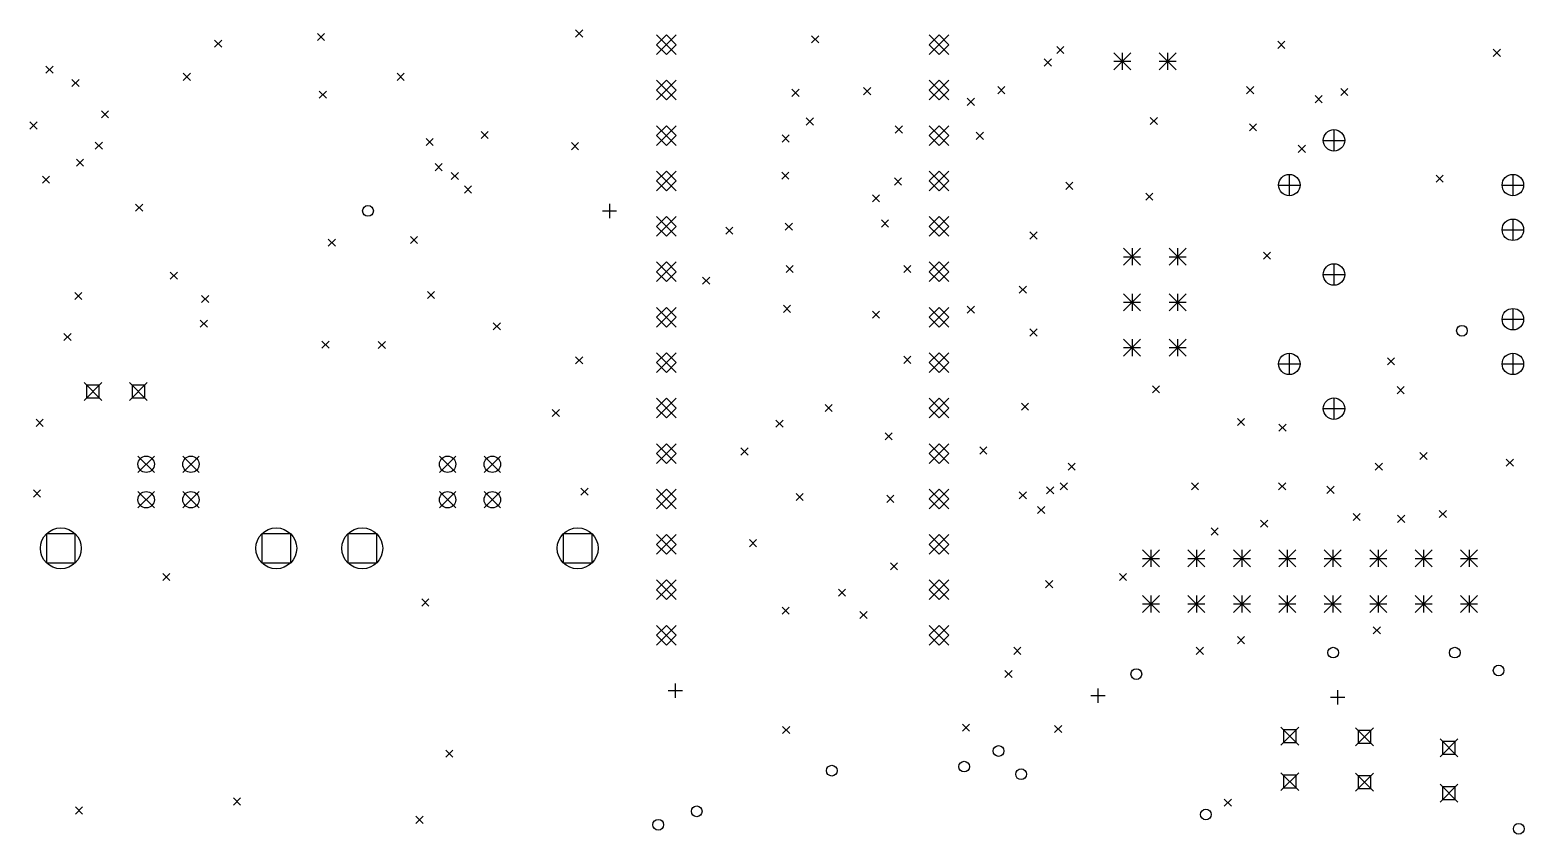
# Model space of a CAD drawing. Extents: x -2 to 158, y -158 to -1.
# Drawn here: x 74.7 to 158.2, y -158.2 to -113.3 of the extents above; entities that cross this region are included whole.
import ezdxf

# ---------------------------------------------------------------- set-up
doc = ezdxf.new("R2010")
doc.units = 0
doc.layers.add('BLACK', color=7, linetype='CONTINUOUS')

msp = doc.modelspace()

# ---------------------------------------------------------------- linework, layer by layer
at = {"layer": 'BLACK', "linetype": 'CONTINUOUS'}
for p, q in [((90.775, -113.475), (91.175, -113.875)), ((91.175, -113.475), (90.775, -113.875)), ((105.2, -113.275), (105.6, -113.675)), ((105.6, -113.275), (105.2, -113.675)), ((109.73, -113.555), (110.83, -114.655)), ((110.83, -113.555), (109.73, -114.655)), ((110.28, -113.555), (109.73, -114.105)), ((110.83, -114.105), (110.28, -113.555)), ((124.97, -113.555), (126.07, -114.655)), ((126.07, -113.555), (124.97, -114.655)), ((125.52, -113.555), (124.97, -114.105)), ((126.07, -114.105), (125.52, -113.555)), ((85.025, -113.85), (85.425, -114.25)), ((85.425, -113.85), (85.025, -114.25)), ((109.73, -114.105), (110.28, -114.655)), ((110.28, -114.655), (110.83, -114.105)), ((118.4, -113.6), (118.8, -114)), ((118.8, -113.6), (118.4, -114)), ((124.97, -114.105), (125.52, -114.655)), ((125.52, -114.655), (126.07, -114.105)), ((132.1, -114.2), (132.5, -114.6)), ((132.5, -114.2), (132.1, -114.6)), ((144.450999, -113.910798), (144.850999, -114.310798)), ((144.850999, -113.910798), (144.450999, -114.310798)), ((156.497499, -114.355262), (156.897499, -114.755262)), ((156.897499, -114.355262), (156.497499, -114.755262)), ((131.4, -114.9), (131.8, -115.3)), ((131.8, -114.9), (131.4, -115.3)), ((135.285, -114.555), (136.235, -115.505)), ((136.235, -114.555), (135.285, -115.505)), ((135.285, -115.03), (136.235, -115.03)), ((135.76, -114.555), (135.76, -115.505)), ((137.825, -114.555), (138.775, -115.505)), ((138.775, -114.555), (137.825, -115.505)), ((137.825, -115.03), (138.775, -115.03)), ((138.3, -114.555), (138.3, -115.505)), ((75.6, -115.3), (76, -115.7)), ((76, -115.3), (75.6, -115.7)), ((77.05, -116.05), (77.45, -116.45)), ((77.45, -116.05), (77.05, -116.45)), ((83.275, -115.7), (83.675, -116.1)), ((83.675, -115.7), (83.275, -116.1)), ((95.225, -115.7), (95.625, -116.1)), ((95.625, -115.7), (95.225, -116.1)), ((109.73, -116.095), (110.83, -117.195)), ((110.83, -116.095), (109.73, -117.195)), ((110.28, -116.095), (109.73, -116.645)), ((110.83, -116.645), (110.28, -116.095)), ((124.97, -116.095), (126.07, -117.195)), ((126.07, -116.095), (124.97, -117.195)), ((125.52, -116.095), (124.97, -116.645)), ((126.07, -116.645), (125.52, -116.095)), ((90.875, -116.7), (91.275, -117.1)), ((91.275, -116.7), (90.875, -117.1)), ((109.73, -116.645), (110.28, -117.195)), ((110.28, -117.195), (110.83, -116.645)), ((117.3, -116.6), (117.7, -117)), ((117.7, -116.6), (117.3, -117)), ((121.3, -116.5), (121.7, -116.9)), ((121.7, -116.5), (121.3, -116.9)), ((124.97, -116.645), (125.52, -117.195)), ((125.52, -117.195), (126.07, -116.645)), ((128.8005, -116.4495), (129.2005, -116.8495)), ((129.2005, -116.4495), (128.8005, -116.8495)), ((142.7105, -116.4495), (143.1105, -116.8495)), ((143.1105, -116.4495), (142.7105, -116.8495)), ((147.975, -116.55), (148.375, -116.95)), ((148.375, -116.55), (147.975, -116.95)), ((127.1, -117.1), (127.5, -117.5)), ((127.5, -117.1), (127.1, -117.5)), ((146.54, -116.95), (146.94, -117.35)), ((146.94, -116.95), (146.54, -117.35)), ((74.7, -118.425), (75.1, -118.825)), ((75.1, -118.425), (74.7, -118.825)), ((78.7, -117.8), (79.1, -118.2)), ((79.1, -117.8), (78.7, -118.2)), ((118.1, -118.2), (118.5, -118.6)), ((118.5, -118.2), (118.1, -118.6)), ((137.325, -118.175), (137.725, -118.575)), ((137.725, -118.175), (137.325, -118.575)), ((142.875, -118.525), (143.275, -118.925)), ((143.275, -118.525), (142.875, -118.925)), ((96.85, -119.35), (97.25, -119.75)), ((97.25, -119.35), (96.85, -119.75)), ((99.925, -118.95), (100.325, -119.35)), ((100.325, -118.95), (99.925, -119.35)), ((109.73, -118.635), (110.83, -119.735)), ((110.83, -118.635), (109.73, -119.735)), ((110.28, -118.635), (109.73, -119.185)), ((109.73, -119.185), (110.28, -119.735)), ((110.83, -119.185), (110.28, -118.635)), ((110.28, -119.735), (110.83, -119.185)), ((116.75, -119.15), (117.15, -119.55)), ((117.15, -119.15), (116.75, -119.55)), ((123.075, -118.65), (123.475, -119.05)), ((123.475, -118.65), (123.075, -119.05)), ((124.97, -118.635), (126.07, -119.735)), ((126.07, -118.635), (124.97, -119.735)), ((125.52, -118.635), (124.97, -119.185)), ((124.97, -119.185), (125.52, -119.735)), ((126.07, -119.185), (125.52, -118.635)), ((125.52, -119.735), (126.07, -119.185)), ((127.6, -119), (128, -119.4)), ((128, -119), (127.6, -119.4)), ((147.597499, -118.855262), (147.597499, -120.055262)), ((78.35, -119.55), (78.75, -119.95)), ((78.75, -119.55), (78.35, -119.95)), ((104.975, -119.575), (105.375, -119.975)), ((105.375, -119.575), (104.975, -119.975)), ((145.6, -119.725), (146, -120.125)), ((146, -119.725), (145.6, -120.125)), ((146.997499, -119.455262), (148.197499, -119.455262)), ((77.3, -120.5), (77.7, -120.9)), ((77.7, -120.5), (77.3, -120.9)), ((97.35, -120.75), (97.75, -121.15)), ((97.75, -120.75), (97.35, -121.15)), ((75.4, -121.45), (75.8, -121.85)), ((75.8, -121.45), (75.4, -121.85)), ((98.25, -121.25), (98.65, -121.65)), ((98.65, -121.25), (98.25, -121.65)), ((109.73, -121.175), (110.83, -122.275)), ((110.83, -121.175), (109.73, -122.275)), ((110.28, -121.175), (109.73, -121.725)), ((109.73, -121.725), (110.28, -122.275)), ((110.83, -121.725), (110.28, -121.175)), ((110.28, -122.275), (110.83, -121.725)), ((116.725, -121.225), (117.125, -121.625)), ((117.125, -121.225), (116.725, -121.625)), ((123.025, -121.55), (123.425, -121.95)), ((123.425, -121.55), (123.025, -121.95)), ((124.97, -121.175), (126.07, -122.275)), ((126.07, -121.175), (124.97, -122.275)), ((125.52, -121.175), (124.97, -121.725)), ((124.97, -121.725), (125.52, -122.275)), ((126.07, -121.725), (125.52, -121.175)), ((125.52, -122.275), (126.07, -121.725)), ((132.6, -121.8), (133, -122.2)), ((133, -121.8), (132.6, -122.2)), ((145.097499, -121.355262), (145.097499, -122.555262)), ((153.3, -121.4), (153.7, -121.8)), ((153.7, -121.4), (153.3, -121.8)), ((157.597499, -121.355262), (157.597499, -122.555262)), ((98.988507, -122.0005), (99.388507, -122.4005)), ((99.388507, -122.0005), (98.988507, -122.4005)), ((121.7995, -122.49808), (122.1995, -122.89808)), ((122.1995, -122.49808), (121.7995, -122.89808)), ((137.075, -122.4), (137.475, -122.8)), ((137.475, -122.4), (137.075, -122.8)), ((144.497499, -121.955262), (145.697499, -121.955262)), ((156.997499, -121.955262), (158.197499, -121.955262)), ((80.6125, -123.0125), (81.0125, -123.4125)), ((81.0125, -123.0125), (80.6125, -123.4125)), ((106.7, -123.4), (107.5, -123.4)), ((107.1, -123), (107.1, -123.8)), ((109.73, -123.715), (110.83, -124.815)), ((110.83, -123.715), (109.73, -124.815)), ((110.28, -123.715), (109.73, -124.265)), ((109.73, -124.265), (110.28, -124.815)), ((110.83, -124.265), (110.28, -123.715)), ((110.28, -124.815), (110.83, -124.265)), ((113.6, -124.3), (114, -124.7)), ((114, -124.3), (113.6, -124.7)), ((116.925, -124.075), (117.325, -124.475)), ((117.325, -124.075), (116.925, -124.475)), ((122.3, -123.9), (122.7, -124.3)), ((122.7, -123.9), (122.3, -124.3)), ((124.97, -123.715), (126.07, -124.815)), ((126.07, -123.715), (124.97, -124.815)), ((125.52, -123.715), (124.97, -124.265)), ((124.97, -124.265), (125.52, -124.815)), ((126.07, -124.265), (125.52, -123.715)), ((125.52, -124.815), (126.07, -124.265)), ((157.597499, -123.855262), (157.597499, -125.055262)), ((91.375, -124.975), (91.775, -125.375)), ((91.775, -124.975), (91.375, -125.375)), ((95.975, -124.825), (96.375, -125.225)), ((96.375, -124.825), (95.975, -125.225)), ((130.6, -124.575), (131, -124.975)), ((131, -124.575), (130.6, -124.975)), ((156.997499, -124.455262), (158.197499, -124.455262)), ((135.835, -125.49), (136.785, -126.44)), ((136.785, -125.49), (135.835, -126.44)), ((135.835, -125.965), (136.785, -125.965)), ((136.31, -125.49), (136.31, -126.44)), ((138.375, -125.49), (139.325, -126.44)), ((139.325, -125.49), (138.375, -126.44)), ((138.375, -125.965), (139.325, -125.965)), ((138.85, -125.49), (138.85, -126.44)), ((143.65, -125.7), (144.05, -126.1)), ((144.05, -125.7), (143.65, -126.1)), ((82.55, -126.825), (82.95, -127.225)), ((82.95, -126.825), (82.55, -127.225)), ((109.73, -126.255), (110.83, -127.355)), ((110.83, -126.255), (109.73, -127.355)), ((110.28, -126.255), (109.73, -126.805)), ((109.73, -126.805), (110.28, -127.355)), ((110.83, -126.805), (110.28, -126.255)), ((110.28, -127.355), (110.83, -126.805)), ((116.975, -126.45), (117.375, -126.85)), ((117.375, -126.45), (116.975, -126.85)), ((123.55, -126.45), (123.95, -126.85)), ((123.95, -126.45), (123.55, -126.85)), ((124.97, -126.255), (126.07, -127.355)), ((126.07, -126.255), (124.97, -127.355)), ((125.52, -126.255), (124.97, -126.805)), ((124.97, -126.805), (125.52, -127.355)), ((126.07, -126.805), (125.52, -126.255)), ((125.52, -127.355), (126.07, -126.805)), ((146.997499, -126.955262), (148.197499, -126.955262)), ((147.597499, -126.355262), (147.597499, -127.555262)), ((112.3, -127.1), (112.7, -127.5)), ((112.7, -127.1), (112.3, -127.5)), ((130.000498, -127.6), (130.400498, -128)), ((130.400498, -127.6), (130.000498, -128)), ((77.205161, -127.955161), (77.605161, -128.355161)), ((77.605161, -127.955161), (77.205161, -128.355161)), ((84.3, -128.125), (84.7, -128.525)), ((84.7, -128.125), (84.3, -128.525)), ((96.925, -127.9), (97.325, -128.3)), ((97.325, -127.9), (96.925, -128.3)), ((135.835, -128.03), (136.785, -128.98)), ((136.785, -128.03), (135.835, -128.98)), ((135.835, -128.505), (136.785, -128.505)), ((136.31, -128.03), (136.31, -128.98)), ((138.375, -128.03), (139.325, -128.98)), ((139.325, -128.03), (138.375, -128.98)), ((138.375, -128.505), (139.325, -128.505)), ((138.85, -128.03), (138.85, -128.98)), ((109.73, -128.795), (110.83, -129.895)), ((110.83, -128.795), (109.73, -129.895)), ((110.28, -128.795), (109.73, -129.345)), ((109.73, -129.345), (110.28, -129.895)), ((110.83, -129.345), (110.28, -128.795)), ((110.28, -129.895), (110.83, -129.345)), ((116.825, -128.675), (117.225, -129.075)), ((117.225, -128.675), (116.825, -129.075)), ((121.7995, -129.0005), (122.1995, -129.4005)), ((122.1995, -129.0005), (121.7995, -129.4005)), ((124.97, -128.795), (126.07, -129.895)), ((126.07, -128.795), (124.97, -129.895)), ((125.52, -128.795), (124.97, -129.345)), ((124.97, -129.345), (125.52, -129.895)), ((126.07, -129.345), (125.52, -128.795)), ((125.52, -129.895), (126.07, -129.345)), ((127.1, -128.725), (127.5, -129.125)), ((127.5, -128.725), (127.1, -129.125)), ((156.997499, -129.455262), (158.197499, -129.455262)), ((157.597499, -128.855262), (157.597499, -130.055262)), ((76.6, -130.25), (77, -130.65)), ((77, -130.25), (76.6, -130.65)), ((84.225, -129.5), (84.625, -129.9)), ((84.625, -129.5), (84.225, -129.9)), ((100.6, -129.65), (101, -130.05)), ((101, -129.65), (100.6, -130.05)), ((130.6, -130), (131, -130.4)), ((131, -130), (130.6, -130.4)), ((91.025, -130.675), (91.425, -131.075)), ((91.425, -130.675), (91.025, -131.075)), ((94.175, -130.7), (94.575, -131.1)), ((94.575, -130.7), (94.175, -131.1)), ((135.835, -130.57), (136.785, -131.52)), ((136.785, -130.57), (135.835, -131.52)), ((135.835, -131.045), (136.785, -131.045)), ((136.31, -130.57), (136.31, -131.52)), ((138.375, -130.57), (139.325, -131.52)), ((139.325, -130.57), (138.375, -131.52)), ((138.375, -131.045), (139.325, -131.045)), ((138.85, -130.57), (138.85, -131.52)), ((105.2, -131.55), (105.6, -131.95)), ((105.6, -131.55), (105.2, -131.95)), ((109.73, -131.335), (110.83, -132.435)), ((110.83, -131.335), (109.73, -132.435)), ((110.28, -131.335), (109.73, -131.885)), ((109.73, -131.885), (110.28, -132.435)), ((110.83, -131.885), (110.28, -131.335)), ((110.28, -132.435), (110.83, -131.885)), ((123.55, -131.525), (123.95, -131.925)), ((123.95, -131.525), (123.55, -131.925)), ((124.97, -131.335), (126.07, -132.435)), ((126.07, -131.335), (124.97, -132.435)), ((125.52, -131.335), (124.97, -131.885)), ((124.97, -131.885), (125.52, -132.435)), ((126.07, -131.885), (125.52, -131.335)), ((125.52, -132.435), (126.07, -131.885)), ((144.497499, -131.955262), (145.697499, -131.955262)), ((145.097499, -131.355262), (145.097499, -132.555262)), ((150.58, -131.61), (150.98, -132.01)), ((150.98, -131.61), (150.58, -132.01)), ((156.997499, -131.955262), (158.197499, -131.955262)), ((157.597499, -131.355262), (157.597499, -132.555262)), ((77.725, -133), (78.725, -134)), ((78.725, -133), (77.725, -134)), ((78.578557, -133.146443), (77.871443, -133.146443)), ((77.871443, -133.146443), (77.871443, -133.853557)), ((78.578557, -133.853557), (78.578557, -133.146443)), ((80.265, -133), (81.265, -134)), ((81.265, -133), (80.265, -134)), ((81.118557, -133.146443), (80.411443, -133.146443)), ((80.411443, -133.146443), (80.411443, -133.853557)), ((81.118557, -133.853557), (81.118557, -133.146443)), ((137.45, -133.175), (137.85, -133.575)), ((137.85, -133.175), (137.45, -133.575)), ((151.125, -133.225), (151.525, -133.625)), ((151.525, -133.225), (151.125, -133.625)), ((77.871443, -133.853557), (78.578557, -133.853557)), ((80.411443, -133.853557), (81.118557, -133.853557)), ((109.73, -133.875), (110.83, -134.975)), ((110.83, -133.875), (109.73, -134.975)), ((110.28, -133.875), (109.73, -134.425)), ((109.73, -134.425), (110.28, -134.975)), ((110.83, -134.425), (110.28, -133.875)), ((110.28, -134.975), (110.83, -134.425)), ((119.15, -134.225), (119.55, -134.625)), ((119.55, -134.225), (119.15, -134.625)), ((124.97, -133.875), (126.07, -134.975)), ((126.07, -133.875), (124.97, -134.975)), ((125.52, -133.875), (124.97, -134.425)), ((124.97, -134.425), (125.52, -134.975)), ((126.07, -134.425), (125.52, -133.875)), ((125.52, -134.975), (126.07, -134.425)), ((130.125, -134.15), (130.525, -134.55)), ((130.525, -134.15), (130.125, -134.55)), ((146.997499, -134.455262), (148.197499, -134.455262)), ((147.597499, -133.855262), (147.597499, -135.055262)), ((75.05, -135.05), (75.45, -135.45)), ((75.45, -135.05), (75.05, -135.45)), ((103.9, -134.5), (104.3, -134.9)), ((104.3, -134.5), (103.9, -134.9)), ((116.4, -135.1), (116.8, -135.5)), ((116.8, -135.1), (116.4, -135.5)), ((142.2, -135.0005), (142.6, -135.4005)), ((142.6, -135.0005), (142.2, -135.4005)), ((122.5, -135.8), (122.9, -136.2)), ((122.9, -135.8), (122.5, -136.2)), ((144.52, -135.32), (144.92, -135.72)), ((144.92, -135.32), (144.52, -135.72)), ((109.73, -136.415), (110.83, -137.515)), ((110.83, -136.415), (109.73, -137.515)), ((110.28, -136.415), (109.73, -136.965)), ((109.73, -136.965), (110.28, -137.515)), ((110.83, -136.965), (110.28, -136.415)), ((110.28, -137.515), (110.83, -136.965)), ((114.45, -136.65), (114.85, -137.05)), ((114.85, -136.65), (114.45, -137.05)), ((124.97, -136.415), (126.07, -137.515)), ((126.07, -136.415), (124.97, -137.515)), ((125.52, -136.415), (124.97, -136.965)), ((124.97, -136.965), (125.52, -137.515)), ((126.07, -136.965), (125.52, -136.415)), ((125.52, -137.515), (126.07, -136.965)), ((127.8, -136.6), (128.2, -137)), ((128.2, -136.6), (127.8, -137)), ((152.4, -136.9), (152.8, -137.3)), ((152.8, -136.9), (152.4, -137.3)), ((80.74312, -137.11166), (81.65752, -138.02606)), ((81.65752, -137.11166), (80.74312, -138.02606)), ((83.24248, -137.11166), (84.15688, -138.02606)), ((84.15688, -137.11166), (83.24248, -138.02606)), ((97.59312, -137.11166), (98.50752, -138.02606)), ((98.50752, -137.11166), (97.59312, -138.02606)), ((100.09248, -137.11166), (101.00688, -138.02606)), ((101.00688, -137.11166), (100.09248, -138.02606)), ((132.732163, -137.4995), (133.132163, -137.8995)), ((133.132163, -137.4995), (132.732163, -137.8995)), ((149.9, -137.5), (150.3, -137.9)), ((150.3, -137.5), (149.9, -137.9)), ((157.225, -137.275), (157.625, -137.675)), ((157.625, -137.275), (157.225, -137.675)), ((132.3, -138.599001), (132.7, -138.999001)), ((132.7, -138.599001), (132.3, -138.999001)), ((139.624421, -138.599001), (140.024421, -138.999001)), ((140.024421, -138.599001), (139.624421, -138.999001)), ((144.5, -138.599001), (144.9, -138.999001)), ((144.9, -138.599001), (144.5, -138.999001)), ((74.9, -139), (75.3, -139.4)), ((75.3, -139), (74.9, -139.4)), ((80.74312, -139.09286), (81.65752, -140.00726)), ((81.65752, -139.09286), (80.74312, -140.00726)), ((83.24248, -139.09286), (84.15688, -140.00726)), ((84.15688, -139.09286), (83.24248, -140.00726)), ((97.59312, -139.09286), (98.50752, -140.00726)), ((98.50752, -139.09286), (97.59312, -140.00726)), ((100.09248, -139.09286), (101.00688, -140.00726)), ((101.00688, -139.09286), (100.09248, -140.00726)), ((105.5, -138.9), (105.9, -139.3)), ((105.9, -138.9), (105.5, -139.3)), ((109.73, -138.955), (110.83, -140.055)), ((110.83, -138.955), (109.73, -140.055)), ((110.28, -138.955), (109.73, -139.505)), ((110.83, -139.505), (110.28, -138.955)), ((117.525, -139.2), (117.925, -139.6)), ((117.925, -139.2), (117.525, -139.6)), ((122.6, -139.3), (123, -139.7)), ((123, -139.3), (122.6, -139.7)), ((124.97, -138.955), (126.07, -140.055)), ((126.07, -138.955), (124.97, -140.055)), ((125.52, -138.955), (124.97, -139.505)), ((126.07, -139.505), (125.52, -138.955)), ((130, -139.1), (130.4, -139.5)), ((130.4, -139.1), (130, -139.5)), ((131.53155, -138.819655), (131.93155, -139.219655)), ((131.93155, -138.819655), (131.53155, -139.219655)), ((147.2, -138.8), (147.6, -139.2)), ((147.6, -138.8), (147.2, -139.2)), ((109.73, -139.505), (110.28, -140.055)), ((110.28, -140.055), (110.83, -139.505)), ((124.97, -139.505), (125.52, -140.055)), ((125.52, -140.055), (126.07, -139.505)), ((131.025, -139.925), (131.425, -140.325)), ((131.425, -139.925), (131.025, -140.325)), ((148.66, -140.32), (149.06, -140.72)), ((149.06, -140.32), (148.66, -140.72)), ((153.48, -140.15), (153.88, -140.55)), ((153.88, -140.15), (153.48, -140.55)), ((140.725, -141.125), (141.125, -141.525)), ((141.125, -141.125), (140.725, -141.525)), ((143.49, -140.69), (143.89, -141.09)), ((143.89, -140.69), (143.49, -141.09)), ((151.15, -140.42), (151.55, -140.82)), ((151.55, -140.42), (151.15, -140.82)), ((77.238431, -141.459629), (75.621969, -141.459629)), ((75.621969, -141.459629), (75.621969, -143.076091)), ((77.238431, -143.076091), (77.238431, -141.459629)), ((89.278031, -141.459629), (87.661569, -141.459629)), ((87.661569, -141.459629), (87.661569, -143.076091)), ((89.278031, -143.076091), (89.278031, -141.459629)), ((94.088431, -141.459629), (92.471969, -141.459629)), ((92.471969, -141.459629), (92.471969, -143.076091)), ((94.088431, -143.076091), (94.088431, -141.459629)), ((106.128031, -141.459629), (104.511569, -141.459629)), ((104.511569, -141.459629), (104.511569, -143.076091)), ((106.128031, -143.076091), (106.128031, -141.459629)), ((109.73, -141.495), (110.83, -142.595)), ((110.83, -141.495), (109.73, -142.595)), ((110.28, -141.495), (109.73, -142.045)), ((110.83, -142.045), (110.28, -141.495)), ((114.925, -141.775), (115.325, -142.175)), ((115.325, -141.775), (114.925, -142.175)), ((124.97, -141.495), (126.07, -142.595)), ((126.07, -141.495), (124.97, -142.595)), ((125.52, -141.495), (124.97, -142.045)), ((126.07, -142.045), (125.52, -141.495)), ((109.73, -142.045), (110.28, -142.595)), ((110.28, -142.595), (110.83, -142.045)), ((124.97, -142.045), (125.52, -142.595)), ((125.52, -142.595), (126.07, -142.045)), ((136.8925, -142.36), (137.8425, -143.31)), ((137.8425, -142.36), (136.8925, -143.31)), ((137.3675, -142.36), (137.3675, -143.31)), ((139.4325, -142.36), (140.3825, -143.31)), ((140.3825, -142.36), (139.4325, -143.31)), ((139.9075, -142.36), (139.9075, -143.31)), ((141.9725, -142.36), (142.9225, -143.31)), ((142.9225, -142.36), (141.9725, -143.31)), ((142.4475, -142.36), (142.4475, -143.31)), ((144.5125, -142.36), (145.4625, -143.31)), ((145.4625, -142.36), (144.5125, -143.31)), ((144.9875, -142.36), (144.9875, -143.31)), ((147.0525, -142.36), (148.0025, -143.31)), ((148.0025, -142.36), (147.0525, -143.31)), ((147.5275, -142.36), (147.5275, -143.31)), ((149.5925, -142.36), (150.5425, -143.31)), ((150.5425, -142.36), (149.5925, -143.31)), ((150.0675, -142.36), (150.0675, -143.31)), ((152.1325, -142.36), (153.0825, -143.31)), ((153.0825, -142.36), (152.1325, -143.31)), ((152.6075, -142.36), (152.6075, -143.31)), ((154.6725, -142.36), (155.6225, -143.31)), ((155.6225, -142.36), (154.6725, -143.31)), ((155.1475, -142.36), (155.1475, -143.31)), ((75.621969, -143.076091), (77.238431, -143.076091)), ((87.661569, -143.076091), (89.278031, -143.076091)), ((92.471969, -143.076091), (94.088431, -143.076091)), ((104.511569, -143.076091), (106.128031, -143.076091)), ((122.8, -143.075), (123.2, -143.475)), ((123.2, -143.075), (122.8, -143.475)), ((136.8925, -142.835), (137.8425, -142.835)), ((139.4325, -142.835), (140.3825, -142.835)), ((141.9725, -142.835), (142.9225, -142.835)), ((144.5125, -142.835), (145.4625, -142.835)), ((147.0525, -142.835), (148.0025, -142.835)), ((149.5925, -142.835), (150.5425, -142.835)), ((152.1325, -142.835), (153.0825, -142.835)), ((154.6725, -142.835), (155.6225, -142.835)), ((82.125, -143.675), (82.525, -144.075)), ((82.525, -143.675), (82.125, -144.075)), ((109.73, -144.035), (110.83, -145.135)), ((110.83, -144.035), (109.73, -145.135)), ((110.28, -144.035), (109.73, -144.585)), ((110.83, -144.585), (110.28, -144.035)), ((124.97, -144.035), (126.07, -145.135)), ((126.07, -144.035), (124.97, -145.135)), ((125.52, -144.035), (124.97, -144.585)), ((126.07, -144.585), (125.52, -144.035)), ((131.475, -144.075), (131.875, -144.475)), ((131.875, -144.075), (131.475, -144.475)), ((135.6, -143.675), (136, -144.075)), ((136, -143.675), (135.6, -144.075)), ((96.6, -145.1), (97, -145.5)), ((97, -145.1), (96.6, -145.5)), ((109.73, -144.585), (110.28, -145.135)), ((110.28, -145.135), (110.83, -144.585)), ((119.9, -144.55), (120.3, -144.95)), ((120.3, -144.55), (119.9, -144.95)), ((124.97, -144.585), (125.52, -145.135)), ((125.52, -145.135), (126.07, -144.585)), ((136.8925, -144.9), (137.8425, -145.85)), ((137.8425, -144.9), (136.8925, -145.85)), ((137.3675, -144.9), (137.3675, -145.85)), ((139.4325, -144.9), (140.3825, -145.85)), ((140.3825, -144.9), (139.4325, -145.85)), ((139.9075, -144.9), (139.9075, -145.85)), ((141.9725, -144.9), (142.9225, -145.85)), ((142.9225, -144.9), (141.9725, -145.85)), ((142.4475, -144.9), (142.4475, -145.85)), ((144.5125, -144.9), (145.4625, -145.85)), ((145.4625, -144.9), (144.5125, -145.85)), ((144.9875, -144.9), (144.9875, -145.85)), ((147.0525, -144.9), (148.0025, -145.85)), ((148.0025, -144.9), (147.0525, -145.85)), ((147.5275, -144.9), (147.5275, -145.85)), ((149.5925, -144.9), (150.5425, -145.85)), ((150.5425, -144.9), (149.5925, -145.85)), ((150.0675, -144.9), (150.0675, -145.85)), ((152.1325, -144.9), (153.0825, -145.85)), ((153.0825, -144.9), (152.1325, -145.85)), ((152.6075, -144.9), (152.6075, -145.85)), ((154.6725, -144.9), (155.6225, -145.85)), ((155.6225, -144.9), (154.6725, -145.85)), ((155.1475, -144.9), (155.1475, -145.85)), ((116.75, -145.55), (117.15, -145.95)), ((117.15, -145.55), (116.75, -145.95)), ((121.1, -145.8), (121.5, -146.2)), ((121.5, -145.8), (121.1, -146.2)), ((136.8925, -145.375), (137.8425, -145.375)), ((139.4325, -145.375), (140.3825, -145.375)), ((141.9725, -145.375), (142.9225, -145.375)), ((144.5125, -145.375), (145.4625, -145.375)), ((147.0525, -145.375), (148.0025, -145.375)), ((149.5925, -145.375), (150.5425, -145.375)), ((152.1325, -145.375), (153.0825, -145.375)), ((154.6725, -145.375), (155.6225, -145.375)), ((109.73, -146.575), (110.83, -147.675)), ((110.83, -146.575), (109.73, -147.675)), ((110.28, -146.575), (109.73, -147.125)), ((110.83, -147.125), (110.28, -146.575)), ((124.97, -146.575), (126.07, -147.675)), ((126.07, -146.575), (124.97, -147.675)), ((125.52, -146.575), (124.97, -147.125)), ((126.07, -147.125), (125.52, -146.575)), ((149.788272, -146.6568), (150.188272, -147.0568)), ((150.188272, -146.6568), (149.788272, -147.0568)), ((109.73, -147.125), (110.28, -147.675)), ((110.28, -147.675), (110.83, -147.125)), ((124.97, -147.125), (125.52, -147.675)), ((125.52, -147.675), (126.07, -147.125)), ((129.7, -147.8), (130.1, -148.2)), ((130.1, -147.8), (129.7, -148.2)), ((139.9, -147.8), (140.3, -148.2)), ((140.3, -147.8), (139.9, -148.2)), ((142.2, -147.2), (142.6, -147.6)), ((142.6, -147.2), (142.2, -147.6)), ((129.2, -149.1), (129.6, -149.5)), ((129.6, -149.1), (129.2, -149.5)), ((110.375, -150.225), (111.175, -150.225)), ((110.775, -149.825), (110.775, -150.625)), ((134.4, -150.1), (134.4, -150.9)), ((147.8, -150.2), (147.8, -151)), ((134, -150.5), (134.8, -150.5)), ((147.4, -150.6), (148.2, -150.6)), ((116.775, -152.225), (117.175, -152.625)), ((117.175, -152.225), (116.775, -152.625)), ((126.825, -152.1), (127.225, -152.5)), ((127.225, -152.1), (126.825, -152.5)), ((131.98, -152.17), (132.38, -152.57)), ((132.38, -152.17), (131.98, -152.57)), ((144.625, -152.275), (145.625, -153.275)), ((145.625, -152.275), (144.625, -153.275)), ((145.478557, -152.421443), (144.771443, -152.421443)), ((144.771443, -152.421443), (144.771443, -153.128557)), ((145.478557, -153.128557), (145.478557, -152.421443)), ((148.8, -152.31), (149.8, -153.31)), ((149.8, -152.31), (148.8, -153.31)), ((149.653557, -152.456443), (148.946443, -152.456443)), ((148.946443, -152.456443), (148.946443, -153.163557)), ((149.653557, -153.163557), (149.653557, -152.456443)), ((97.95, -153.55), (98.35, -153.95)), ((98.35, -153.55), (97.95, -153.95)), ((144.771443, -153.128557), (145.478557, -153.128557)), ((148.946443, -153.163557), (149.653557, -153.163557)), ((153.525, -152.925), (154.525, -153.925)), ((154.525, -152.925), (153.525, -153.925)), ((154.378557, -153.071443), (153.671443, -153.071443)), ((153.671443, -153.071443), (153.671443, -153.778557)), ((154.378557, -153.778557), (154.378557, -153.071443)), ((153.671443, -153.778557), (154.378557, -153.778557)), ((144.625, -154.815), (145.625, -155.815)), ((145.625, -154.815), (144.625, -155.815)), ((145.478557, -154.961443), (144.771443, -154.961443)), ((144.771443, -154.961443), (144.771443, -155.668557)), ((145.478557, -155.668557), (145.478557, -154.961443)), ((148.8, -154.85), (149.8, -155.85)), ((149.8, -154.85), (148.8, -155.85)), ((149.653557, -154.996443), (148.946443, -154.996443)), ((148.946443, -154.996443), (148.946443, -155.703557)), ((149.653557, -155.703557), (149.653557, -154.996443)), ((144.771443, -155.668557), (145.478557, -155.668557)), ((148.946443, -155.703557), (149.653557, -155.703557)), ((153.525, -155.465), (154.525, -156.465)), ((154.525, -155.465), (153.525, -156.465)), ((154.378557, -155.611443), (153.671443, -155.611443)), ((153.671443, -155.611443), (153.671443, -156.318557)), ((154.378557, -156.318557), (154.378557, -155.611443)), ((77.25, -156.725), (77.65, -157.125)), ((77.65, -156.725), (77.25, -157.125)), ((86.075, -156.225), (86.475, -156.625)), ((86.475, -156.225), (86.075, -156.625)), ((141.461001, -156.288999), (141.861001, -156.688999)), ((141.861001, -156.288999), (141.461001, -156.688999)), ((153.671443, -156.318557), (154.378557, -156.318557)), ((96.275, -157.25), (96.675, -157.65)), ((96.675, -157.25), (96.275, -157.65))]:
    msp.add_line(p, q, dxfattribs=at)
at = {"layer": 'BLACK'}
for centre, radius in [((147.597499, -119.455262), 0.6), ((145.097499, -121.955262), 0.6), ((157.597499, -121.955262), 0.6), ((93.6, -123.4), 0.3), ((157.597499, -124.455262), 0.6), ((147.597499, -126.955262), 0.6), ((157.597499, -129.455262), 0.6), ((154.75, -130.1), 0.3), ((145.097499, -131.955262), 0.6), ((157.597499, -131.955262), 0.6), ((147.597499, -134.455262), 0.6), ((81.20032, -137.56886), 0.4572), ((83.69968, -137.56886), 0.4572), ((98.05032, -137.56886), 0.4572), ((100.54968, -137.56886), 0.4572), ((81.20032, -139.55006), 0.4572), ((83.69968, -139.55006), 0.4572), ((98.05032, -139.55006), 0.4572), ((100.54968, -139.55006), 0.4572), ((76.4302, -142.26786), 1.143), ((88.4698, -142.26786), 1.143), ((93.2802, -142.26786), 1.143), ((105.3198, -142.26786), 1.143), ((147.55, -148.1), 0.3), ((154.35, -148.1), 0.3), ((136.55, -149.3), 0.3), ((156.8, -149.1), 0.3), ((128.85, -153.6), 0.3), ((119.525, -154.7), 0.3), ((126.925, -154.475), 0.3), ((130.108462, -154.900999), 0.3), ((111.975, -156.975), 0.3), ((140.437632, -157.1505), 0.3), ((109.825, -157.725), 0.3), ((157.925, -157.95), 0.3)]:
    msp.add_circle(centre, radius, dxfattribs=at)

doc.saveas('drawing.dxf')
